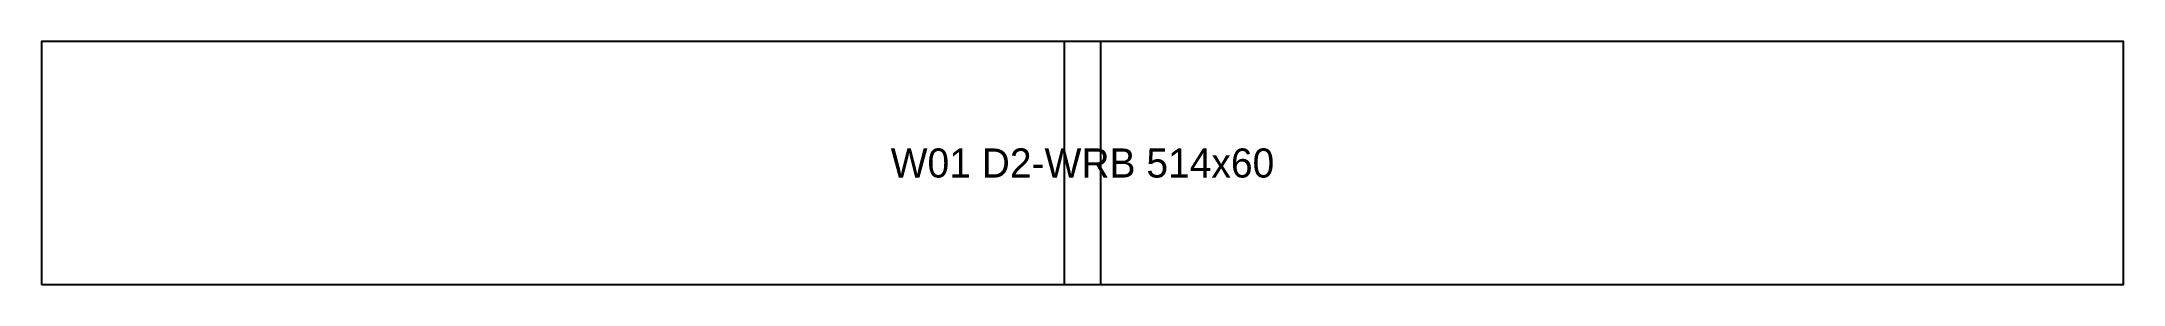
# Model space of a CAD drawing. Extents: x 0 to 514, y 0 to 60.
import ezdxf
from ezdxf.enums import TextEntityAlignment as Align

# ---------------------------------------------------------------- set-up
doc = ezdxf.new("R2010")
doc.units = 0
for name, color, linetype in [('OUTLINE', 7, 'CONTINUOUS'), ('UNIT_NUMBER', 94, 'CONTINUOUS'), ('WATCH_DIVIDER_SLOT', 7, 'CONTINUOUS')]:
    doc.layers.add(name, color=color, linetype=linetype)

msp = doc.modelspace()

# ---------------------------------------------------------------- linework, layer by layer
at = {"layer": 'OUTLINE'}
msp.add_lwpolyline([(0, 0), (514, 0), (514, 60), (0, 60)], close=True, dxfattribs=at)
at = {"layer": 'WATCH_DIVIDER_SLOT'}
msp.add_lwpolyline([(252.5, 0), (261.5, 0), (261.5, 60), (252.5, 60)], close=True, dxfattribs=at)

# ---------------------------------------------------------------- texts
at = {"layer": 'UNIT_NUMBER'}
msp.add_text('W01 D2-WRB 514x60', height=7.2, dxfattribs=at).set_placement((257, 30), align=Align.MIDDLE_CENTER)

doc.saveas('drawing.dxf')
